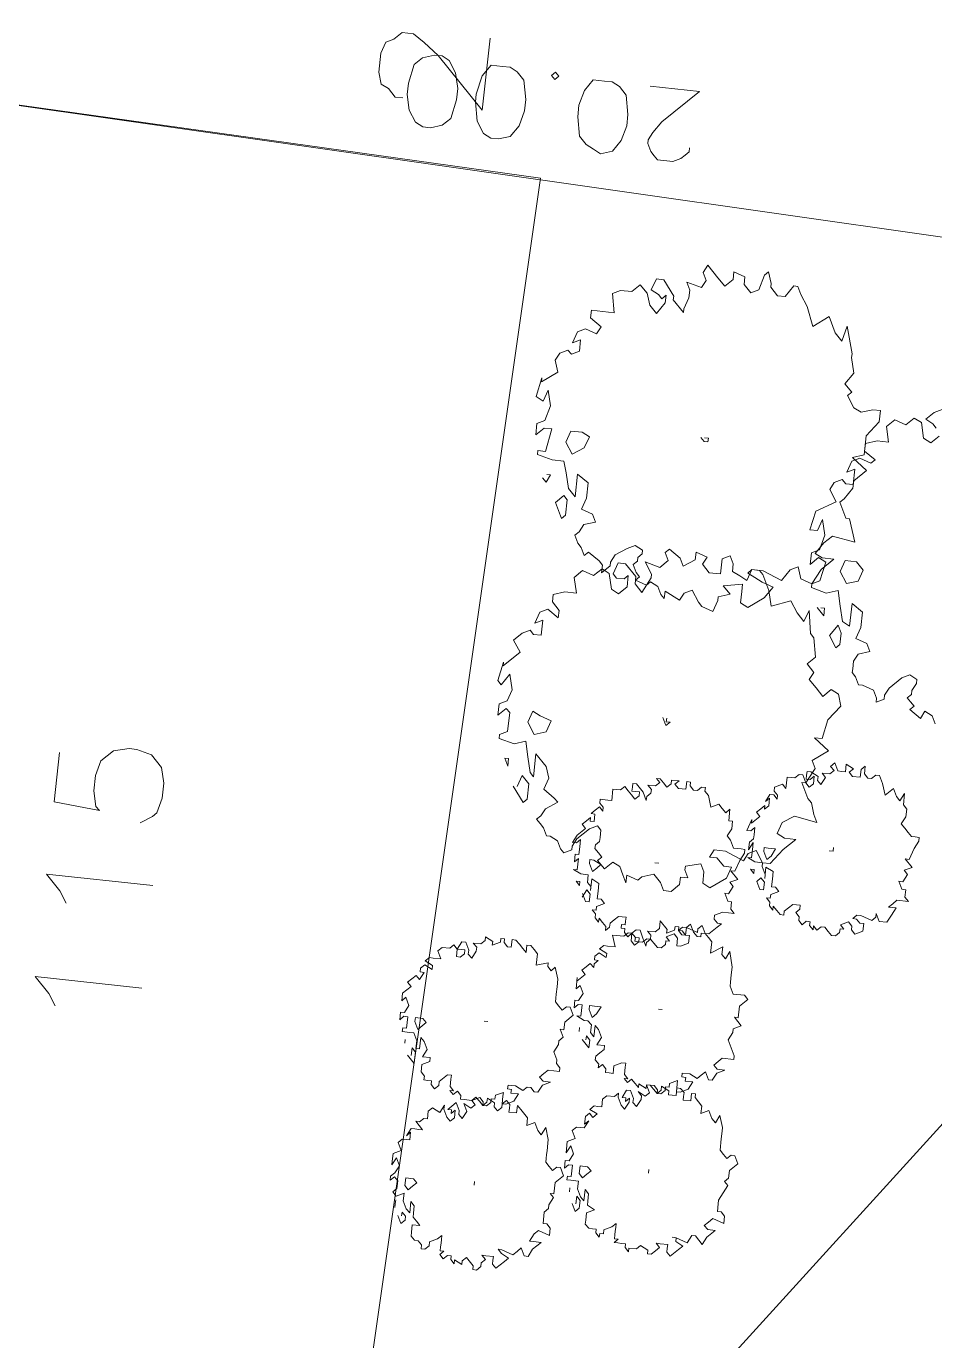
# Model space of a CAD drawing. Header units: metres. Extents: x -977055 to 805873, y -1033982 to 242021.
# Drawn here: x 2463 to 2475.64, y 704.03 to 722.32 of the extents above; entities that cross this region are included whole.
import ezdxf

# ---------------------------------------------------------------- set-up
doc = ezdxf.new("R2010")
doc.units = ezdxf.units.M
for name, color, linetype in [('PDF_acera', 7, 'Continuous'), ('PDF_areas por lote', 7, 'Continuous'), ('PDF_COTAS', 7, 'Continuous'), ('PDF_LOTES', 7, 'Continuous'), ('PDF_No. lotes', 7, 'Continuous'), ('PDF_PLANTAS', 7, 'Continuous')]:
    doc.layers.add(name, color=color, linetype=linetype)

# ---------------------------------------------------------------- blocks, each defined once
blk = doc.blocks.new('CALLE')
at = {"layer": 'PDF_acera', "lineweight": 9}
blk.add_lwpolyline([(-139.031424, -91.826784), (-137.676672, -90.556704), (-136.618272, -59.439744), (-137.888352, -58.084992), (-293.684832, -52.750656), (-245.083104, -88.185888)], close=True, dxfattribs=at)
at = {"layer": 'PDF_areas por lote', "lineweight": 9}
blk.add_lwpolyline([(-261.763488, -61.090848), (-261.763488, -61.006176), (-261.678816, -60.921504), (-261.63648, -60.836832), (-261.509472, -60.794496), (-261.297792, -60.794496), (-261.170784, -60.836832), (-261.128448, -60.921504), (-261.043776, -61.006176), (-261.043776, -61.133184), (-261.128448, -61.260192), (-261.255456, -61.429536), (-261.805824, -61.979904), (-261.00144, -61.979904)], dxfattribs=at)
at = {"layer": 'PDF_COTAS', "lineweight": 9}
for points in [[(-262.05984, -61.429536), (-262.017504, -61.556544), (-261.932832, -61.641216), (-261.721152, -61.683552), (-261.594144, -61.683552), (-261.4248, -61.641216), (-261.297792, -61.556544), (-261.255456, -61.471872), (-261.255456, -61.3872), (-261.297792, -61.260192), (-261.382464, -61.17552), (-261.594144, -61.133184), (-261.721152, -61.133184), (-261.890496, -61.17552), (-262.017504, -61.260192), (-262.05984, -61.344864)], [(-262.102176, -62.191584), (-262.05984, -62.318592), (-261.932832, -62.403264), (-261.763488, -62.4456), (-261.63648, -62.4456), (-261.4248, -62.403264), (-261.340128, -62.318592), (-261.297792, -62.23392), (-261.297792, -62.149248), (-261.297792, -62.02224), (-261.4248, -61.937568), (-261.63648, -61.895232), (-261.721152, -61.895232), (-261.932832, -61.937568), (-262.05984, -62.02224), (-262.102176, -62.106912)], [(-261.382464, -62.741952), (-261.340128, -62.784288), (-261.297792, -62.741952), (-261.340128, -62.699616)], [(-262.144512, -63.334656), (-262.102176, -63.461664), (-261.975168, -63.546336), (-261.805824, -63.588672), (-261.678816, -63.588672), (-261.467136, -63.546336), (-261.382464, -63.461664), (-261.340128, -63.376992), (-261.340128, -63.29232), (-261.340128, -63.165312), (-261.467136, -63.08064), (-261.63648, -63.038304), (-261.763488, -63.038304), (-261.975168, -63.08064), (-262.05984, -63.165312), (-262.102176, -63.249984)]]:
    blk.add_lwpolyline(points, close=True, dxfattribs=at)
blk.add_lwpolyline([(-261.975168, -64.308384), (-262.017504, -64.308384), (-262.05984, -64.266048), (-262.102176, -64.223712), (-262.144512, -64.13904), (-262.144512, -63.969696), (-262.102176, -63.92736), (-262.05984, -63.885024), (-261.975168, -63.842688), (-261.932832, -63.842688), (-261.84816, -63.885024), (-261.721152, -63.969696), (-261.340128, -64.35072), (-261.340128, -63.800352)], dxfattribs=at)
at = {"layer": 'PDF_LOTES', "lineweight": 20}
for points in [[(-262.4832, -62.699616), (-262.229184, -54.698112), (-278.232192, -54.19008), (-278.486208, -62.149248)], [(-262.779552, -70.70112), (-253.16928, -71.039808), (-252.618912, -55.0368), (-262.229184, -54.698112)]]:
    blk.add_lwpolyline(points, close=True, dxfattribs=at)
at = {"layer": 'PDF_No. lotes', "lineweight": 20}
for points in [[(-272.178144, -58.339008), (-272.051136, -58.254336), (-271.881792, -58.084992), (-271.881792, -59.2704)], [(-271.035072, -58.339008), (-270.908064, -58.254336), (-270.73872, -58.084992), (-270.73872, -59.2704)], [(-269.383968, -58.084992), (-269.934336, -58.084992), (-269.976672, -58.593024), (-269.934336, -58.550688), (-269.764992, -58.508352), (-269.595648, -58.508352), (-269.426304, -58.550688), (-269.299296, -58.677696), (-269.25696, -58.84704), (-269.25696, -58.931712), (-269.299296, -59.101056), (-269.426304, -59.228064), (-269.595648, -59.2704), (-269.764992, -59.2704), (-269.934336, -59.228064), (-269.976672, -59.185728), (-270.061344, -59.05872)]]:
    blk.add_lwpolyline(points, dxfattribs=at)
at = {"layer": 'PDF_PLANTAS', "lineweight": 9}
for points in [[(-271.966464, -63.92736), (-271.924128, -63.969696), (-271.839456, -63.92736), (-271.839456, -63.969696), (-271.754784, -63.969696), (-271.670112, -64.054368), (-271.58544, -64.012032), (-271.58544, -63.969696), (-271.627776, -63.92736), (-271.58544, -63.885024), (-271.543104, -63.842688), (-271.500768, -63.842688), (-271.458432, -63.842688), (-271.37376, -63.842688), (-271.289088, -63.842688), (-271.16208, -63.800352), (-271.204416, -63.758016), (-271.16208, -63.71568), (-271.119744, -63.71568), (-271.16208, -63.588672), (-271.035072, -63.588672), (-270.992736, -63.546336), (-270.9504, -63.504), (-270.9504, -63.461664), (-271.035072, -63.461664), (-270.992736, -63.419328), (-270.9504, -63.376992), (-270.908064, -63.334656), (-270.908064, -63.29232), (-270.992736, -63.29232), (-270.992736, -63.249984), (-270.9504, -63.207648), (-270.908064, -63.207648), (-270.908064, -63.165312), (-270.9504, -63.165312), (-270.992736, -63.08064), (-270.9504, -63.08064), (-270.908064, -62.995968), (-270.9504, -62.995968), (-270.992736, -62.953632), (-270.992736, -62.86896), (-271.035072, -62.911296), (-271.077408, -62.911296), (-271.16208, -62.86896), (-271.119744, -62.826624), (-271.077408, -62.826624), (-270.992736, -62.784288), (-270.992736, -62.741952), (-271.077408, -62.699616), (-271.077408, -62.741952), (-271.077408, -62.784288), (-271.119744, -62.784288), (-271.16208, -62.741952), (-271.16208, -62.699616), (-271.077408, -62.699616), (-271.035072, -62.65728), (-271.077408, -62.614944), (-271.077408, -62.530272), (-271.119744, -62.487936), (-271.204416, -62.530272), (-271.204416, -62.4456), (-271.204416, -62.403264), (-271.246752, -62.360928), (-271.289088, -62.4456), (-271.331424, -62.4456), (-271.289088, -62.360928), (-271.331424, -62.318592), (-271.37376, -62.318592), (-271.37376, -62.360928), (-271.458432, -62.318592), (-271.416096, -62.276256), (-271.458432, -62.23392), (-271.500768, -62.191584), (-271.543104, -62.23392), (-271.627776, -62.149248), (-271.712448, -62.149248), (-271.670112, -62.191584), (-271.754784, -62.23392), (-271.839456, -62.191584), (-271.839456, -62.149248), (-271.924128, -62.149248), (-271.881792, -62.191584), (-271.881792, -62.23392), (-272.0088, -62.23392), (-272.0088, -62.191584), (-272.051136, -62.191584), (-272.051136, -62.276256), (-272.051136, -62.318592), (-272.135808, -62.360928), (-272.22048, -62.360928), (-272.22048, -62.403264), (-272.093472, -62.403264), (-272.135808, -62.4456), (-272.22048, -62.487936), (-272.305152, -62.4456), (-272.305152, -62.530272), (-272.347488, -62.530272), (-272.389824, -62.4456), (-272.43216, -62.4456), (-272.474496, -62.4456), (-272.516832, -62.487936), (-272.559168, -62.487936), (-272.559168, -62.530272), (-272.559168, -62.572608), (-272.601504, -62.572608), (-272.64384, -62.614944), (-272.601504, -62.65728), (-272.559168, -62.65728), (-272.474496, -62.741952), (-272.474496, -62.784288), (-272.516832, -62.784288), (-272.559168, -62.784288), (-272.601504, -62.784288), (-272.64384, -62.826624), (-272.64384, -62.784288), (-272.686176, -62.826624), (-272.64384, -62.86896), (-272.686176, -62.911296), (-272.728512, -62.911296), (-272.728512, -62.953632), (-272.728512, -63.038304), (-272.686176, -63.122976), (-272.728512, -63.165312), (-272.770848, -63.165312), (-272.770848, -63.207648), (-272.728512, -63.249984), (-272.686176, -63.249984), (-272.686176, -63.29232), (-272.64384, -63.29232), (-272.601504, -63.376992), (-272.64384, -63.376992), (-272.728512, -63.376992), (-272.728512, -63.419328), (-272.686176, -63.504), (-272.601504, -63.546336), (-272.601504, -63.461664), (-272.559168, -63.461664), (-272.559168, -63.419328), (-272.516832, -63.419328), (-272.516832, -63.504), (-272.559168, -63.588672), (-272.516832, -63.631008), (-272.516832, -63.673344), (-272.559168, -63.71568), (-272.559168, -63.758016), (-272.474496, -63.800352), (-272.43216, -63.885024), (-272.43216, -63.800352), (-272.389824, -63.758016), (-272.347488, -63.800352), (-272.305152, -63.842688), (-272.305152, -63.969696), (-272.262816, -63.969696), (-272.22048, -63.92736), (-272.178144, -63.92736), (-272.093472, -63.885024), (-272.0088, -63.92736)], [(-272.728512, -63.461664), (-272.686176, -63.419328), (-272.728512, -63.376992), (-272.770848, -63.376992), (-272.813184, -63.334656), (-272.770848, -63.29232), (-272.728512, -63.29232), (-272.686176, -63.207648), (-272.728512, -63.207648), (-272.770848, -63.165312), (-272.728512, -63.122976), (-272.686176, -63.08064), (-272.728512, -63.038304), (-272.770848, -63.08064), (-272.813184, -63.038304), (-272.770848, -62.953632), (-272.85552, -62.995968), (-272.940192, -62.953632), (-272.897856, -62.911296), (-272.85552, -62.911296), (-272.770848, -62.86896), (-272.813184, -62.826624), (-272.85552, -62.784288), (-272.85552, -62.826624), (-272.897856, -62.826624), (-272.85552, -62.86896), (-272.940192, -62.86896), (-272.982528, -62.826624), (-272.940192, -62.784288), (-272.85552, -62.741952), (-272.813184, -62.741952), (-272.897856, -62.699616), (-272.85552, -62.614944), (-272.897856, -62.572608), (-272.982528, -62.572608), (-272.982528, -62.530272), (-273.024864, -62.487936), (-273.024864, -62.4456), (-273.109536, -62.530272), (-273.109536, -62.487936), (-273.109536, -62.4456), (-273.109536, -62.403264), (-273.194208, -62.360928), (-273.151872, -62.403264), (-273.236544, -62.403264), (-273.236544, -62.360928), (-273.236544, -62.318592), (-273.27888, -62.276256), (-273.363552, -62.318592), (-273.405888, -62.23392), (-273.49056, -62.23392), (-273.532896, -62.23392), (-273.448224, -62.276256), (-273.532896, -62.318592), (-273.617568, -62.276256), (-273.659904, -62.23392), (-273.70224, -62.23392), (-273.659904, -62.276256), (-273.70224, -62.318592), (-273.786912, -62.318592), (-273.829248, -62.276256), (-273.871584, -62.318592), (-273.829248, -62.403264), (-273.91392, -62.403264), (-273.998592, -62.4456), (-274.040928, -62.487936), (-273.91392, -62.487936), (-273.956256, -62.530272), (-274.040928, -62.530272), (-274.083264, -62.530272), (-274.1256, -62.572608), (-274.167936, -62.614944), (-274.167936, -62.530272), (-274.210272, -62.530272), (-274.252608, -62.530272), (-274.294944, -62.530272), (-274.33728, -62.572608), (-274.33728, -62.614944), (-274.379616, -62.65728), (-274.421952, -62.65728), (-274.421952, -62.699616), (-274.379616, -62.741952), (-274.33728, -62.741952), (-274.294944, -62.826624), (-274.252608, -62.86896), (-274.294944, -62.86896), (-274.33728, -62.86896), (-274.379616, -62.86896), (-274.421952, -62.86896), (-274.421952, -62.911296), (-274.464288, -62.86896), (-274.506624, -62.911296), (-274.464288, -62.953632), (-274.464288, -62.995968), (-274.506624, -62.995968), (-274.54896, -63.038304), (-274.506624, -63.038304), (-274.54896, -63.122976), (-274.506624, -63.122976), (-274.464288, -63.165312), (-274.54896, -63.249984), (-274.591296, -63.249984), (-274.591296, -63.29232), (-274.54896, -63.334656), (-274.506624, -63.334656), (-274.464288, -63.376992), (-274.421952, -63.334656), (-274.421952, -63.376992), (-274.421952, -63.461664), (-274.464288, -63.461664), (-274.506624, -63.461664), (-274.54896, -63.504), (-274.464288, -63.588672), (-274.421952, -63.631008), (-274.379616, -63.546336), (-274.33728, -63.504), (-274.33728, -63.546336), (-274.379616, -63.673344), (-274.33728, -63.71568), (-274.294944, -63.758016), (-274.379616, -63.800352), (-274.379616, -63.842688), (-274.294944, -63.885024), (-274.210272, -63.969696), (-274.210272, -63.885024), (-274.210272, -63.842688), (-274.1256, -63.885024), (-274.083264, -63.92736), (-274.1256, -64.054368), (-274.040928, -64.054368), (-273.998592, -64.012032), (-273.998592, -63.969696), (-273.91392, -63.969696), (-273.871584, -63.969696), (-273.829248, -64.012032), (-273.786912, -64.012032), (-273.70224, -64.054368), (-273.659904, -64.012032), (-273.659904, -64.054368), (-273.532896, -64.054368), (-273.448224, -64.13904), (-273.363552, -64.096704), (-273.363552, -64.054368), (-273.405888, -64.012032), (-273.363552, -63.969696), (-273.321216, -63.92736), (-273.27888, -63.92736), (-273.236544, -63.92736), (-273.194208, -63.92736), (-273.109536, -63.92736), (-273.0672, -63.92736), (-272.940192, -63.885024), (-273.024864, -63.842688), (-272.982528, -63.800352), (-272.897856, -63.758016), (-272.940192, -63.673344), (-272.85552, -63.673344), (-272.770848, -63.588672), (-272.728512, -63.546336), (-272.813184, -63.546336), (-272.813184, -63.461664), (-272.770848, -63.461664)], [(-271.881792, -62.318592), (-271.924128, -62.318592), (-272.0088, -62.360928), (-271.966464, -62.403264), (-271.924128, -62.4456), (-271.881792, -62.403264)], [(-273.659904, -62.403264), (-273.744576, -62.403264), (-273.786912, -62.4456), (-273.744576, -62.487936), (-273.70224, -62.530272), (-273.659904, -62.487936)], [(-266.50512, -65.282112), (-266.420448, -65.239776), (-266.462784, -65.155104), (-266.632128, -65.155104), (-266.632128, -65.028096), (-266.547456, -64.943424), (-266.462784, -64.98576), (-266.420448, -64.858752), (-266.50512, -64.858752), (-266.589792, -64.731744), (-266.50512, -64.689408), (-266.420448, -64.5624), (-266.462784, -64.520064), (-266.547456, -64.5624), (-266.632128, -64.477728), (-266.589792, -64.308384), (-266.7168, -64.393056), (-266.759136, -64.393056), (-266.92848, -64.308384), (-266.843808, -64.223712), (-266.759136, -64.223712), (-266.632128, -64.096704), (-266.632128, -64.012032), (-266.759136, -63.969696), (-266.801472, -64.012032), (-266.801472, -64.096704), (-266.759136, -64.13904), (-266.886144, -64.13904), (-266.970816, -64.054368), (-266.92848, -63.969696), (-266.759136, -63.92736), (-266.7168, -63.842688), (-266.801472, -63.758016), (-266.759136, -63.631008), (-266.843808, -63.546336), (-267.013152, -63.588672), (-267.013152, -63.461664), (-267.055488, -63.334656), (-267.14016, -63.334656), (-267.224832, -63.419328), (-267.309504, -63.419328), (-267.224832, -63.29232), (-267.267168, -63.207648), (-267.394176, -63.165312), (-267.35184, -63.249984), (-267.521184, -63.249984), (-267.521184, -63.165312), (-267.478848, -63.122976), (-267.521184, -63.038304), (-267.605856, -62.953632), (-267.732864, -63.038304), (-267.902208, -62.86896), (-267.859872, -62.86896), (-268.071552, -62.826624), (-268.113888, -62.86896), (-267.98688, -62.953632), (-268.156224, -62.995968), (-268.283232, -62.953632), (-268.325568, -62.86896), (-268.452576, -62.86896), (-268.367904, -62.953632), (-268.41024, -62.995968), (-268.62192, -62.995968), (-268.664256, -62.911296), (-268.706592, -62.911296), (-268.748928, -63.08064), (-268.706592, -63.207648), (-268.875936, -63.249984), (-269.04528, -63.29232), (-269.087616, -63.334656), (-268.8336, -63.334656), (-268.960608, -63.461664), (-269.087616, -63.504), (-269.214624, -63.461664), (-269.299296, -63.588672), (-269.341632, -63.631008), (-269.426304, -63.504), (-269.510976, -63.461664), (-269.553312, -63.419328), (-269.595648, -63.461664), (-269.637984, -63.504), (-269.722656, -63.546336), (-269.722656, -63.588672), (-269.764992, -63.673344), (-269.849664, -63.71568), (-269.892, -63.758016), (-269.849664, -63.842688), (-269.807328, -63.842688), (-269.722656, -63.885024), (-269.595648, -64.012032), (-269.553312, -64.096704), (-269.595648, -64.13904), (-269.68032, -64.13904), (-269.722656, -64.13904), (-269.764992, -64.096704), (-269.807328, -64.096704), (-269.849664, -64.13904), (-269.892, -64.181376), (-269.934336, -64.13904), (-270.019008, -64.223712), (-269.934336, -64.308384), (-269.976672, -64.393056), (-270.061344, -64.435392), (-270.146016, -64.477728), (-270.061344, -64.477728), (-270.10368, -64.604736), (-270.061344, -64.647072), (-270.019008, -64.77408), (-270.10368, -64.858752), (-270.188352, -64.901088), (-270.188352, -64.98576), (-270.10368, -65.070432), (-270.019008, -65.070432), (-270.019008, -65.155104), (-269.934336, -65.112768), (-269.892, -65.112768), (-269.849664, -65.282112), (-269.934336, -65.324448), (-270.061344, -65.324448), (-270.10368, -65.40912), (-269.976672, -65.578464), (-269.849664, -65.6208), (-269.849664, -65.536128), (-269.764992, -65.451456), (-269.764992, -65.366784), (-269.68032, -65.40912), (-269.68032, -65.536128), (-269.764992, -65.747808), (-269.68032, -65.790144), (-269.637984, -65.874816), (-269.764992, -65.959488), (-269.764992, -66.04416), (-269.595648, -66.171168), (-269.46864, -66.298176), (-269.46864, -66.171168), (-269.426304, -66.086496), (-269.299296, -66.128832), (-269.214624, -66.25584), (-269.25696, -66.509856), (-269.172288, -66.46752), (-269.04528, -66.425184), (-269.002944, -66.382848), (-268.8336, -66.298176), (-268.8336, -66.340512), (-268.664256, -66.425184), (-268.579584, -66.382848), (-268.452576, -66.552192), (-268.325568, -66.382848), (-268.325568, -66.46752), (-268.113888, -66.509856), (-267.944544, -66.636864), (-267.817536, -66.594528), (-267.7752, -66.509856), (-267.859872, -66.425184), (-267.7752, -66.340512), (-267.690528, -66.25584), (-267.605856, -66.298176), (-267.521184, -66.213504), (-267.436512, -66.298176), (-267.224832, -66.25584), (-267.182496, -66.213504), (-266.92848, -66.171168), (-267.055488, -66.128832), (-266.970816, -66.04416), (-266.843808, -65.959488), (-266.92848, -65.747808), (-266.759136, -65.705472), (-266.589792, -65.6208), (-266.547456, -65.578464), (-266.547456, -65.493792), (-266.674464, -65.451456), (-266.632128, -65.366784), (-266.589792, -65.282112)], [(-263.372256, -65.366784), (-263.245248, -65.324448), (-263.287584, -65.282112), (-263.456928, -65.239776), (-263.499264, -65.155104), (-263.414592, -65.070432), (-263.32992, -65.070432), (-263.287584, -64.943424), (-263.372256, -64.943424), (-263.456928, -64.858752), (-263.372256, -64.77408), (-263.245248, -64.647072), (-263.32992, -64.604736), (-263.414592, -64.647072), (-263.499264, -64.604736), (-263.456928, -64.435392), (-263.5416, -64.477728), (-263.626272, -64.477728), (-263.75328, -64.435392), (-263.795616, -64.435392), (-263.668608, -64.308384), (-263.626272, -64.308384), (-263.456928, -64.181376), (-263.456928, -64.096704), (-263.583936, -64.054368), (-263.626272, -64.13904), (-263.668608, -64.181376), (-263.626272, -64.223712), (-263.710944, -64.223712), (-263.837952, -64.13904), (-263.75328, -64.054368), (-263.626272, -64.012032), (-263.5416, -63.92736), (-263.626272, -63.842688), (-263.626272, -63.71568), (-263.668608, -63.631008), (-263.880288, -63.673344), (-263.880288, -63.546336), (-263.880288, -63.419328), (-263.96496, -63.419328), (-264.049632, -63.546336), (-264.134304, -63.504), (-264.091968, -63.376992), (-264.134304, -63.29232), (-264.261312, -63.249984), (-264.218976, -63.334656), (-264.345984, -63.334656), (-264.38832, -63.249984), (-264.345984, -63.207648), (-264.38832, -63.122976), (-264.472992, -63.08064), (-264.6, -63.122976), (-264.727008, -62.953632), (-264.684672, -62.953632), (-264.896352, -62.911296), (-264.938688, -62.995968), (-264.81168, -63.038304), (-264.981024, -63.08064), (-265.150368, -63.038304), (-265.192704, -62.953632), (-265.319712, -62.953632), (-265.23504, -63.038304), (-265.23504, -63.122976), (-265.489056, -63.08064), (-265.489056, -62.995968), (-265.531392, -62.995968), (-265.573728, -63.165312), (-265.573728, -63.29232), (-265.700736, -63.334656), (-265.87008, -63.376992), (-265.954752, -63.461664), (-265.700736, -63.461664), (-265.785408, -63.588672), (-265.954752, -63.588672), (-266.08176, -63.546336), (-266.124096, -63.673344), (-266.208768, -63.71568), (-266.251104, -63.588672), (-266.335776, -63.546336), (-266.378112, -63.504), (-266.462784, -63.546336), (-266.50512, -63.588672), (-266.589792, -63.631008), (-266.547456, -63.673344), (-266.632128, -63.800352), (-266.674464, -63.842688), (-266.759136, -63.842688), (-266.674464, -63.92736), (-266.632128, -63.92736), (-266.547456, -63.969696), (-266.462784, -64.096704), (-266.420448, -64.181376), (-266.462784, -64.266048), (-266.50512, -64.266048), (-266.547456, -64.223712), (-266.589792, -64.223712), (-266.632128, -64.181376), (-266.7168, -64.223712), (-266.759136, -64.266048), (-266.801472, -64.223712), (-266.843808, -64.35072), (-266.801472, -64.393056), (-266.843808, -64.477728), (-266.92848, -64.520064), (-266.970816, -64.5624), (-266.886144, -64.5624), (-266.970816, -64.731744), (-266.886144, -64.77408), (-266.843808, -64.858752), (-266.970816, -64.943424), (-267.013152, -64.98576), (-267.055488, -65.112768), (-266.92848, -65.155104), (-266.886144, -65.155104), (-266.843808, -65.282112), (-266.759136, -65.19744), (-266.7168, -65.40912), (-266.801472, -65.40912), (-266.92848, -65.40912), (-266.970816, -65.493792), (-266.843808, -65.663136), (-266.7168, -65.747808), (-266.674464, -65.6208), (-266.632128, -65.536128), (-266.589792, -65.451456), (-266.547456, -65.493792), (-266.547456, -65.6208), (-266.632128, -65.83248), (-266.50512, -65.917152), (-266.462784, -66.001824), (-266.589792, -66.04416), (-266.632128, -66.171168), (-266.462784, -66.25584), (-266.335776, -66.382848), (-266.335776, -66.25584), (-266.29344, -66.171168), (-266.166432, -66.25584), (-266.08176, -66.340512), (-266.124096, -66.594528), (-265.997088, -66.552192), (-265.87008, -66.509856), (-265.87008, -66.46752), (-265.700736, -66.382848), (-265.6584, -66.425184), (-265.531392, -66.509856), (-265.44672, -66.509856), (-265.319712, -66.636864), (-265.192704, -66.46752), (-265.150368, -66.594528), (-264.938688, -66.594528), (-264.769344, -66.721536), (-264.642336, -66.721536), (-264.642336, -66.636864), (-264.684672, -66.509856), (-264.642336, -66.425184), (-264.515328, -66.340512), (-264.472992, -66.382848), (-264.38832, -66.298176), (-264.261312, -66.382848), (-264.091968, -66.340512), (-264.049632, -66.340512), (-263.75328, -66.25584), (-263.922624, -66.213504), (-263.837952, -66.128832), (-263.668608, -66.04416), (-263.795616, -65.874816), (-263.583936, -65.790144), (-263.456928, -65.705472), (-263.372256, -65.663136), (-263.372256, -65.6208), (-263.499264, -65.536128), (-263.499264, -65.451456), (-263.414592, -65.366784)], [(-268.918272, -62.995968), (-269.002944, -63.038304), (-268.918272, -63.038304)], [(-268.367904, -63.249984), (-268.494912, -63.207648), (-268.62192, -63.29232), (-268.579584, -63.419328), (-268.452576, -63.461664), (-268.41024, -63.334656)], [(-266.039424, -63.249984), (-266.208768, -63.334656), (-266.166432, -63.376992), (-265.997088, -63.376992), (-265.954752, -63.334656)], [(-265.23504, -63.334656), (-265.362048, -63.29232), (-265.489056, -63.376992), (-265.404384, -63.504), (-265.277376, -63.546336), (-265.23504, -63.461664)], [(-269.002944, -65.070432), (-268.960608, -65.070432), (-268.960608, -65.028096), (-269.04528, -65.028096), (-269.04528, -64.943424), (-269.002944, -64.901088), (-268.960608, -64.943424), (-268.960608, -64.858752), (-269.002944, -64.858752), (-269.04528, -64.816416), (-269.002944, -64.77408), (-268.960608, -64.731744), (-268.960608, -64.689408), (-269.002944, -64.731744), (-269.04528, -64.689408), (-269.04528, -64.604736), (-269.087616, -64.647072), (-269.129952, -64.647072), (-269.172288, -64.604736), (-269.214624, -64.604736), (-269.129952, -64.5624), (-269.04528, -64.477728), (-269.04528, -64.435392), (-269.087616, -64.435392), (-269.129952, -64.435392), (-269.129952, -64.477728), (-269.129952, -64.520064), (-269.172288, -64.520064), (-269.214624, -64.477728), (-269.172288, -64.435392), (-269.129952, -64.393056), (-269.087616, -64.35072), (-269.129952, -64.308384), (-269.129952, -64.266048), (-269.129952, -64.223712), (-269.25696, -64.223712), (-269.25696, -64.181376), (-269.25696, -64.096704), (-269.299296, -64.096704), (-269.341632, -64.13904), (-269.383968, -64.13904), (-269.341632, -64.096704), (-269.383968, -64.054368), (-269.426304, -64.012032), (-269.426304, -64.054368), (-269.510976, -64.054368), (-269.510976, -64.012032), (-269.46864, -64.012032), (-269.510976, -63.969696), (-269.553312, -63.92736), (-269.595648, -63.969696), (-269.68032, -63.885024), (-269.764992, -63.842688), (-269.764992, -63.885024), (-269.722656, -63.92736), (-269.807328, -63.92736), (-269.892, -63.92736), (-269.892, -63.885024), (-269.976672, -63.885024), (-269.934336, -63.92736), (-270.061344, -63.92736), (-270.061344, -63.885024), (-270.10368, -63.969696), (-270.10368, -64.054368), (-270.188352, -64.054368), (-270.230688, -64.096704), (-270.273024, -64.096704), (-270.146016, -64.096704), (-270.188352, -64.181376), (-270.273024, -64.181376), (-270.357696, -64.181376), (-270.357696, -64.223712), (-270.400032, -64.266048), (-270.442368, -64.181376), (-270.484704, -64.181376), (-270.484704, -64.13904), (-270.52704, -64.181376), (-270.569376, -64.181376), (-270.611712, -64.223712), (-270.569376, -64.223712), (-270.611712, -64.266048), (-270.654048, -64.308384), (-270.696384, -64.308384), (-270.654048, -64.35072), (-270.611712, -64.35072), (-270.569376, -64.393056), (-270.52704, -64.435392), (-270.52704, -64.477728), (-270.52704, -64.520064), (-270.569376, -64.520064), (-270.611712, -64.520064), (-270.611712, -64.477728), (-270.654048, -64.477728), (-270.654048, -64.520064), (-270.696384, -64.520064), (-270.73872, -64.5624), (-270.696384, -64.604736), (-270.73872, -64.647072), (-270.781056, -64.647072), (-270.781056, -64.689408), (-270.781056, -64.731744), (-270.73872, -64.77408), (-270.73872, -64.816416), (-270.781056, -64.858752), (-270.823392, -64.901088), (-270.823392, -64.943424), (-270.781056, -64.98576), (-270.73872, -64.98576), (-270.73872, -65.028096), (-270.696384, -64.98576), (-270.654048, -65.070432), (-270.696384, -65.112768), (-270.781056, -65.112768), (-270.781056, -65.155104), (-270.73872, -65.239776), (-270.654048, -65.239776), (-270.654048, -65.19744), (-270.611712, -65.155104), (-270.611712, -65.112768), (-270.569376, -65.155104), (-270.569376, -65.19744), (-270.611712, -65.324448), (-270.569376, -65.324448), (-270.52704, -65.366784), (-270.611712, -65.40912), (-270.611712, -65.451456), (-270.52704, -65.536128), (-270.484704, -65.578464), (-270.484704, -65.536128), (-270.442368, -65.493792), (-270.400032, -65.493792), (-270.357696, -65.578464), (-270.357696, -65.705472), (-270.31536, -65.663136), (-270.230688, -65.663136), (-270.230688, -65.6208), (-270.146016, -65.578464), (-270.146016, -65.6208), (-270.061344, -65.663136), (-270.019008, -65.6208), (-269.976672, -65.705472), (-269.892, -65.6208), (-269.892, -65.663136), (-269.764992, -65.705472), (-269.68032, -65.747808), (-269.637984, -65.747808), (-269.637984, -65.705472), (-269.637984, -65.663136), (-269.637984, -65.6208), (-269.553312, -65.578464), (-269.510976, -65.536128), (-269.426304, -65.578464), (-269.341632, -65.578464), (-269.341632, -65.536128), (-269.214624, -65.536128), (-269.25696, -65.493792), (-269.214624, -65.451456), (-269.172288, -65.40912), (-269.214624, -65.324448), (-269.087616, -65.282112), (-269.04528, -65.239776), (-269.002944, -65.239776), (-269.002944, -65.19744), (-269.04528, -65.155104), (-269.04528, -65.112768)], [(-270.188352, -63.92736), (-270.230688, -63.969696), (-270.188352, -63.969696)], [(-270.611712, -65.282112), (-270.52704, -65.239776), (-270.569376, -65.19744), (-270.654048, -65.19744), (-270.654048, -65.155104), (-270.611712, -65.112768), (-270.569376, -65.112768), (-270.569376, -65.070432), (-270.611712, -65.070432), (-270.654048, -64.98576), (-270.611712, -64.98576), (-270.52704, -64.901088), (-270.569376, -64.901088), (-270.611712, -64.901088), (-270.654048, -64.858752), (-270.654048, -64.77408), (-270.696384, -64.816416), (-270.73872, -64.816416), (-270.781056, -64.77408), (-270.823392, -64.77408), (-270.73872, -64.731744), (-270.654048, -64.689408), (-270.654048, -64.647072), (-270.696384, -64.604736), (-270.73872, -64.647072), (-270.73872, -64.689408), (-270.781056, -64.689408), (-270.823392, -64.647072), (-270.781056, -64.604736), (-270.696384, -64.604736), (-270.696384, -64.5624), (-270.73872, -64.520064), (-270.73872, -64.435392), (-270.73872, -64.393056), (-270.865728, -64.435392), (-270.865728, -64.35072), (-270.865728, -64.308384), (-270.908064, -64.266048), (-270.9504, -64.35072), (-270.992736, -64.35072), (-270.9504, -64.266048), (-270.992736, -64.223712), (-271.035072, -64.223712), (-271.035072, -64.266048), (-271.077408, -64.223712), (-271.119744, -64.223712), (-271.077408, -64.181376), (-271.119744, -64.13904), (-271.16208, -64.096704), (-271.204416, -64.13904), (-271.289088, -64.054368), (-271.246752, -64.054368), (-271.37376, -64.054368), (-271.331424, -64.096704), (-271.416096, -64.13904), (-271.500768, -64.096704), (-271.500768, -64.054368), (-271.58544, -64.054368), (-271.543104, -64.096704), (-271.543104, -64.13904), (-271.670112, -64.13904), (-271.670112, -64.096704), (-271.712448, -64.181376), (-271.712448, -64.223712), (-271.754784, -64.266048), (-271.839456, -64.266048), (-271.881792, -64.308384), (-271.754784, -64.308384), (-271.79712, -64.35072), (-271.881792, -64.393056), (-271.966464, -64.35072), (-271.966464, -64.435392), (-272.0088, -64.435392), (-272.051136, -64.393056), (-272.093472, -64.35072), (-272.135808, -64.35072), (-272.178144, -64.393056), (-272.22048, -64.393056), (-272.178144, -64.435392), (-272.22048, -64.477728), (-272.262816, -64.477728), (-272.262816, -64.520064), (-272.262816, -64.5624), (-272.22048, -64.5624), (-272.178144, -64.5624), (-272.135808, -64.647072), (-272.135808, -64.689408), (-272.178144, -64.689408), (-272.22048, -64.689408), (-272.262816, -64.689408), (-272.305152, -64.731744), (-272.305152, -64.689408), (-272.347488, -64.731744), (-272.305152, -64.77408), (-272.347488, -64.816416), (-272.389824, -64.858752), (-272.347488, -64.858752), (-272.389824, -64.943424), (-272.347488, -64.943424), (-272.347488, -65.028096), (-272.389824, -65.070432), (-272.43216, -65.070432), (-272.43216, -65.112768), (-272.389824, -65.155104), (-272.347488, -65.155104), (-272.347488, -65.19744), (-272.305152, -65.19744), (-272.262816, -65.282112), (-272.305152, -65.282112), (-272.389824, -65.282112), (-272.389824, -65.324448), (-272.347488, -65.40912), (-272.262816, -65.451456), (-272.262816, -65.366784), (-272.22048, -65.366784), (-272.22048, -65.324448), (-272.178144, -65.324448), (-272.178144, -65.40912), (-272.22048, -65.493792), (-272.178144, -65.536128), (-272.135808, -65.578464), (-272.22048, -65.6208), (-272.22048, -65.663136), (-272.135808, -65.705472), (-272.093472, -65.790144), (-272.093472, -65.705472), (-272.051136, -65.663136), (-272.0088, -65.705472), (-271.966464, -65.747808), (-271.966464, -65.874816), (-271.924128, -65.874816), (-271.839456, -65.83248), (-271.754784, -65.790144), (-271.670112, -65.83248), (-271.627776, -65.83248), (-271.58544, -65.917152), (-271.500768, -65.83248), (-271.500768, -65.874816), (-271.37376, -65.874816), (-271.289088, -65.959488), (-271.246752, -65.917152), (-271.246752, -65.874816), (-271.246752, -65.83248), (-271.246752, -65.790144), (-271.16208, -65.747808), (-271.119744, -65.747808), (-271.035072, -65.747808), (-270.9504, -65.747808), (-270.781056, -65.705472), (-270.865728, -65.663136), (-270.823392, -65.6208), (-270.73872, -65.6208), (-270.823392, -65.493792), (-270.696384, -65.493792), (-270.654048, -65.451456), (-270.611712, -65.40912), (-270.611712, -65.366784), (-270.654048, -65.366784), (-270.654048, -65.324448)], [(-269.934336, -64.054368), (-269.976672, -64.054368), (-270.061344, -64.096704), (-270.019008, -64.13904), (-269.976672, -64.181376), (-269.934336, -64.096704)], [(-272.389824, -65.366784), (-272.347488, -65.324448), (-272.347488, -65.282112), (-272.43216, -65.282112), (-272.43216, -65.239776), (-272.43216, -65.19744), (-272.389824, -65.19744), (-272.347488, -65.112768), (-272.389824, -65.112768), (-272.43216, -65.070432), (-272.389824, -65.028096), (-272.347488, -64.98576), (-272.347488, -64.943424), (-272.43216, -64.98576), (-272.474496, -64.943424), (-272.43216, -64.858752), (-272.474496, -64.901088), (-272.516832, -64.901088), (-272.601504, -64.858752), (-272.559168, -64.816416), (-272.516832, -64.816416), (-272.43216, -64.77408), (-272.43216, -64.731744), (-272.516832, -64.689408), (-272.516832, -64.731744), (-272.559168, -64.731744), (-272.516832, -64.77408), (-272.559168, -64.77408), (-272.64384, -64.731744), (-272.601504, -64.689408), (-272.516832, -64.647072), (-272.474496, -64.647072), (-272.516832, -64.604736), (-272.516832, -64.520064), (-272.559168, -64.477728), (-272.64384, -64.477728), (-272.64384, -64.435392), (-272.64384, -64.393056), (-272.686176, -64.35072), (-272.728512, -64.435392), (-272.770848, -64.393056), (-272.728512, -64.35072), (-272.770848, -64.308384), (-272.85552, -64.308384), (-272.813184, -64.35072), (-272.897856, -64.308384), (-272.897856, -64.266048), (-272.897856, -64.223712), (-272.940192, -64.181376), (-273.024864, -64.223712), (-273.0672, -64.13904), (-273.151872, -64.13904), (-273.194208, -64.13904), (-273.109536, -64.181376), (-273.194208, -64.223712), (-273.27888, -64.181376), (-273.27888, -64.13904), (-273.363552, -64.13904), (-273.321216, -64.181376), (-273.321216, -64.223712), (-273.448224, -64.223712), (-273.448224, -64.181376), (-273.49056, -64.181376), (-273.49056, -64.223712), (-273.49056, -64.308384), (-273.575232, -64.308384), (-273.659904, -64.35072), (-273.70224, -64.393056), (-273.575232, -64.393056), (-273.617568, -64.435392), (-273.70224, -64.435392), (-273.744576, -64.435392), (-273.786912, -64.520064), (-273.829248, -64.435392), (-273.871584, -64.435392), (-273.91392, -64.435392), (-273.956256, -64.435392), (-273.998592, -64.477728), (-273.998592, -64.520064), (-273.998592, -64.5624), (-274.040928, -64.5624), (-274.083264, -64.604736), (-274.040928, -64.604736), (-274.040928, -64.647072), (-273.998592, -64.647072), (-273.956256, -64.731744), (-273.91392, -64.77408), (-273.956256, -64.77408), (-273.998592, -64.77408), (-274.040928, -64.77408), (-274.083264, -64.77408), (-274.083264, -64.816416), (-274.1256, -64.77408), (-274.1256, -64.816416), (-274.1256, -64.858752), (-274.1256, -64.901088), (-274.167936, -64.901088), (-274.210272, -64.943424), (-274.167936, -64.943424), (-274.167936, -65.028096), (-274.1256, -65.070432), (-274.167936, -65.155104), (-274.210272, -65.155104), (-274.210272, -65.19744), (-274.167936, -65.239776), (-274.1256, -65.282112), (-274.083264, -65.239776), (-274.083264, -65.282112), (-274.083264, -65.366784), (-274.1256, -65.366784), (-274.167936, -65.366784), (-274.210272, -65.40912), (-274.1256, -65.493792), (-274.083264, -65.536128), (-274.040928, -65.451456), (-273.998592, -65.451456), (-273.998592, -65.40912), (-273.998592, -65.451456), (-274.040928, -65.578464), (-273.956256, -65.6208), (-273.956256, -65.663136), (-273.998592, -65.705472), (-274.040928, -65.747808), (-273.956256, -65.790144), (-273.871584, -65.874816), (-273.871584, -65.790144), (-273.829248, -65.747808), (-273.786912, -65.790144), (-273.744576, -65.83248), (-273.786912, -65.959488), (-273.70224, -65.959488), (-273.659904, -65.917152), (-273.659904, -65.874816), (-273.575232, -65.874816), (-273.532896, -65.874816), (-273.448224, -65.917152), (-273.363552, -65.959488), (-273.321216, -65.917152), (-273.27888, -65.959488), (-273.194208, -65.959488), (-273.109536, -66.04416), (-273.024864, -66.001824), (-273.024864, -65.959488), (-273.0672, -65.917152), (-273.024864, -65.874816), (-272.982528, -65.83248), (-272.940192, -65.83248), (-272.897856, -65.83248), (-272.85552, -65.83248), (-272.770848, -65.83248), (-272.728512, -65.83248), (-272.601504, -65.790144), (-272.686176, -65.747808), (-272.64384, -65.705472), (-272.559168, -65.663136), (-272.601504, -65.578464), (-272.516832, -65.578464), (-272.43216, -65.493792), (-272.389824, -65.493792), (-272.389824, -65.451456), (-272.474496, -65.451456), (-272.474496, -65.366784), (-272.43216, -65.366784)], [(-271.543104, -64.223712), (-271.58544, -64.223712), (-271.670112, -64.266048), (-271.627776, -64.308384), (-271.543104, -64.35072), (-271.543104, -64.308384)], [(-273.321216, -64.308384), (-273.405888, -64.308384), (-273.448224, -64.35072), (-273.405888, -64.393056), (-273.363552, -64.435392), (-273.321216, -64.393056)], [(-268.62192, -66.975552), (-268.579584, -66.975552), (-268.62192, -66.933216), (-268.706592, -66.933216), (-268.706592, -66.848544), (-268.664256, -66.806208), (-268.62192, -66.848544), (-268.579584, -66.763872), (-268.664256, -66.763872), (-268.664256, -66.721536), (-268.664256, -66.6792), (-268.579584, -66.636864), (-268.62192, -66.594528), (-268.664256, -66.636864), (-268.706592, -66.594528), (-268.706592, -66.509856), (-268.748928, -66.552192), (-268.8336, -66.509856), (-268.791264, -66.46752), (-268.748928, -66.46752), (-268.706592, -66.382848), (-268.706592, -66.340512), (-268.748928, -66.340512), (-268.791264, -66.340512), (-268.791264, -66.382848), (-268.748928, -66.425184), (-268.8336, -66.425184), (-268.875936, -66.382848), (-268.8336, -66.340512), (-268.748928, -66.298176), (-268.748928, -66.25584), (-268.791264, -66.213504), (-268.791264, -66.171168), (-268.791264, -66.128832), (-268.918272, -66.128832), (-268.875936, -66.086496), (-268.918272, -66.001824), (-268.960608, -66.001824), (-269.002944, -66.04416), (-269.04528, -66.04416), (-269.002944, -66.001824), (-269.002944, -65.959488), (-269.087616, -65.917152), (-269.04528, -65.959488), (-269.129952, -65.959488), (-269.172288, -65.917152), (-269.129952, -65.917152), (-269.172288, -65.874816), (-269.214624, -65.83248), (-269.25696, -65.874816), (-269.341632, -65.790144), (-269.299296, -65.790144), (-269.426304, -65.747808), (-269.426304, -65.790144), (-269.383968, -65.83248), (-269.46864, -65.83248), (-269.510976, -65.83248), (-269.553312, -65.790144), (-269.637984, -65.790144), (-269.553312, -65.83248), (-269.595648, -65.83248), (-269.722656, -65.83248), (-269.722656, -65.790144), (-269.764992, -65.874816), (-269.764992, -65.959488), (-269.807328, -65.959488), (-269.892, -66.001824), (-269.934336, -66.001824), (-269.807328, -66.001824), (-269.849664, -66.086496), (-269.934336, -66.086496), (-270.019008, -66.086496), (-270.019008, -66.128832), (-270.061344, -66.171168), (-270.10368, -66.086496), (-270.146016, -66.086496), (-270.146016, -66.04416), (-270.188352, -66.086496), (-270.230688, -66.086496), (-270.273024, -66.128832), (-270.230688, -66.128832), (-270.273024, -66.171168), (-270.31536, -66.213504), (-270.31536, -66.25584), (-270.273024, -66.25584), (-270.230688, -66.298176), (-270.188352, -66.340512), (-270.188352, -66.382848), (-270.188352, -66.425184), (-270.230688, -66.425184), (-270.273024, -66.382848), (-270.31536, -66.425184), (-270.357696, -66.425184), (-270.400032, -66.46752), (-270.357696, -66.509856), (-270.357696, -66.552192), (-270.400032, -66.552192), (-270.442368, -66.594528), (-270.400032, -66.594528), (-270.442368, -66.636864), (-270.400032, -66.6792), (-270.400032, -66.721536), (-270.442368, -66.763872), (-270.484704, -66.806208), (-270.484704, -66.848544), (-270.442368, -66.89088), (-270.400032, -66.89088), (-270.400032, -66.933216), (-270.357696, -66.89088), (-270.31536, -66.975552), (-270.357696, -67.017888), (-270.400032, -67.017888), (-270.442368, -67.060224), (-270.400032, -67.144896), (-270.31536, -67.144896), (-270.31536, -67.10256), (-270.273024, -67.060224), (-270.273024, -67.017888), (-270.230688, -67.060224), (-270.230688, -67.10256), (-270.273024, -67.229568), (-270.230688, -67.271904), (-270.188352, -67.271904), (-270.273024, -67.31424), (-270.273024, -67.398912), (-270.188352, -67.441248), (-270.10368, -67.483584), (-270.10368, -67.441248), (-270.10368, -67.398912), (-270.061344, -67.441248), (-270.019008, -67.483584), (-270.019008, -67.610592), (-269.976672, -67.568256), (-269.892, -67.568256), (-269.892, -67.52592), (-269.807328, -67.483584), (-269.807328, -67.52592), (-269.722656, -67.568256), (-269.68032, -67.52592), (-269.637984, -67.610592), (-269.553312, -67.52592), (-269.553312, -67.568256), (-269.426304, -67.610592), (-269.341632, -67.652928), (-269.299296, -67.652928), (-269.299296, -67.610592), (-269.299296, -67.568256), (-269.25696, -67.52592), (-269.214624, -67.483584), (-269.172288, -67.441248), (-269.087616, -67.483584), (-269.002944, -67.483584), (-268.960608, -67.441248), (-268.8336, -67.441248), (-268.918272, -67.398912), (-268.875936, -67.356576), (-268.791264, -67.31424), (-268.875936, -67.229568), (-268.748928, -67.187232), (-268.664256, -67.144896), (-268.664256, -67.10256), (-268.706592, -67.060224), (-268.706592, -67.017888), (-268.664256, -66.975552)], [(-269.849664, -65.83248), (-269.892, -65.874816), (-269.849664, -65.874816)], [(-269.976672, -65.917152), (-270.061344, -65.959488), (-270.061344, -66.001824), (-269.976672, -66.001824), (-269.934336, -65.959488)], [(-269.595648, -65.959488), (-269.637984, -65.959488), (-269.722656, -66.001824), (-269.68032, -66.04416), (-269.595648, -66.086496), (-269.595648, -66.001824)], [(-267.182496, -66.425184), (-267.309504, -66.509856), (-267.267168, -66.552192), (-267.14016, -66.552192), (-267.055488, -66.509856)], [(-266.335776, -66.509856), (-266.462784, -66.46752), (-266.589792, -66.552192), (-266.547456, -66.6792), (-266.420448, -66.721536), (-266.335776, -66.636864)]]:
    blk.add_lwpolyline(points, close=True, dxfattribs=at)
for points in [[(-273.91392, -62.318592), (-273.956256, -62.318592), (-273.998592, -62.318592), (-273.956256, -62.318592)], [(-272.305152, -62.276256), (-272.389824, -62.360928), (-272.347488, -62.360928), (-272.262816, -62.360928), (-272.22048, -62.318592), (-272.305152, -62.318592)], [(-272.135808, -62.23392), (-272.178144, -62.23392), (-272.135808, -62.23392)], [(-274.083264, -62.360928), (-274.167936, -62.403264), (-274.1256, -62.4456), (-274.083264, -62.4456), (-274.040928, -62.403264), (-274.083264, -62.403264)], [(-270.908064, -62.995968), (-270.908064, -62.995968)], [(-273.617568, -63.165312), (-273.659904, -63.165312), (-273.617568, -63.165312)], [(-271.839456, -63.08064), (-271.839456, -63.122976), (-271.839456, -63.08064)], [(-269.214624, -63.122976), (-269.383968, -63.249984), (-269.341632, -63.29232), (-269.172288, -63.29232), (-269.087616, -63.207648), (-269.214624, -63.165312)], [(-265.785408, -63.08064), (-265.827744, -63.122976), (-265.743072, -63.165312), (-265.743072, -63.122976)], [(-270.31536, -64.012032), (-270.400032, -64.054368), (-270.400032, -64.096704), (-270.31536, -64.096704), (-270.273024, -64.054368), (-270.357696, -64.012032)], [(-273.575232, -64.223712), (-273.617568, -64.223712)], [(-271.924128, -64.181376), (-272.0088, -64.266048), (-271.924128, -64.266048), (-271.881792, -64.223712), (-271.924128, -64.223712)], [(-271.79712, -64.13904), (-271.839456, -64.13904), (-271.79712, -64.13904)], [(-273.744576, -64.266048), (-273.829248, -64.308384), (-273.786912, -64.35072), (-273.70224, -64.35072), (-273.659904, -64.308384), (-273.744576, -64.308384)], [(-269.892, -64.77408), (-269.892, -64.816416)], [(-268.283232, -64.689408), (-268.367904, -64.731744), (-268.325568, -64.77408), (-268.325568, -64.731744), (-268.283232, -64.731744)], [(-265.150368, -64.77408), (-265.192704, -64.816416), (-265.192704, -64.858752), (-265.150368, -64.858752), (-265.150368, -64.816416)], [(-273.27888, -65.070432), (-273.321216, -65.070432), (-273.27888, -65.070432)], [(-271.500768, -64.98576), (-271.500768, -65.028096), (-271.500768, -64.98576)], [(-264.557664, -67.398912), (-264.6, -67.31424), (-264.684672, -67.229568), (-264.727008, -67.31424), (-264.769344, -67.356576)], [(-264.854016, -67.398912), (-264.938688, -67.31424), (-264.896352, -67.229568), (-264.727008, -67.187232), (-264.684672, -67.10256), (-264.769344, -67.017888), (-264.727008, -66.89088), (-264.81168, -66.806208), (-264.981024, -66.848544), (-264.981024, -66.721536), (-265.02336, -66.594528), (-265.108032, -66.594528), (-265.192704, -66.721536), (-265.23504, -66.6792), (-265.192704, -66.552192), (-265.23504, -66.46752), (-265.362048, -66.425184), (-265.319712, -66.509856), (-265.489056, -66.509856), (-265.489056, -66.425184), (-265.44672, -66.382848), (-265.489056, -66.298176), (-265.573728, -66.25584), (-265.700736, -66.340512), (-265.827744, -66.128832), (-266.039424, -66.086496), (-266.039424, -66.171168), (-265.912416, -66.213504), (-266.08176, -66.25584), (-266.251104, -66.213504), (-266.29344, -66.128832), (-266.420448, -66.128832), (-266.335776, -66.213504), (-266.378112, -66.298176), (-266.589792, -66.25584), (-266.632128, -66.171168), (-266.674464, -66.171168), (-266.7168, -66.340512), (-266.674464, -66.46752), (-266.843808, -66.509856), (-267.013152, -66.552192), (-267.055488, -66.636864), (-266.801472, -66.636864), (-266.886144, -66.763872), (-267.055488, -66.763872), (-267.182496, -66.721536), (-267.224832, -66.848544), (-267.309504, -66.89088), (-267.35184, -66.763872), (-267.436512, -66.721536), (-267.521184, -66.721536), (-267.56352, -66.721536), (-267.605856, -66.763872), (-267.690528, -66.806208), (-267.690528, -66.848544), (-267.732864, -66.975552), (-267.817536, -67.017888), (-267.859872, -67.017888), (-267.817536, -67.10256), (-267.7752, -67.10256), (-267.690528, -67.144896), (-267.56352, -67.271904), (-267.521184, -67.356576), (-267.56352, -67.441248), (-267.605856, -67.441248), (-267.690528, -67.398912), (-267.732864, -67.398912), (-267.7752, -67.356576), (-267.817536, -67.398912), (-267.859872, -67.441248), (-267.902208, -67.398912), (-267.98688, -67.52592), (-267.902208, -67.568256), (-267.944544, -67.652928), (-268.029216, -67.695264)], [(-266.886144, -66.25584), (-266.970816, -66.340512), (-266.886144, -66.340512), (-266.886144, -66.298176)], [(-269.553312, -66.6792), (-269.553312, -66.721536), (-269.510976, -66.721536)]]:
    blk.add_lwpolyline(points, dxfattribs=at)

msp = doc.modelspace()

# ---------------------------------------------------------------- block references
at = {"xscale": 1.255773352820658, "yscale": 1.255773352820658, "zscale": 1.255773352820658, "rotation": 83.85573648860341}
msp.add_blockref('CALLE', (2427.15058, 1056.36283, 1015.371), dxfattribs=at)

doc.saveas('drawing.dxf')
